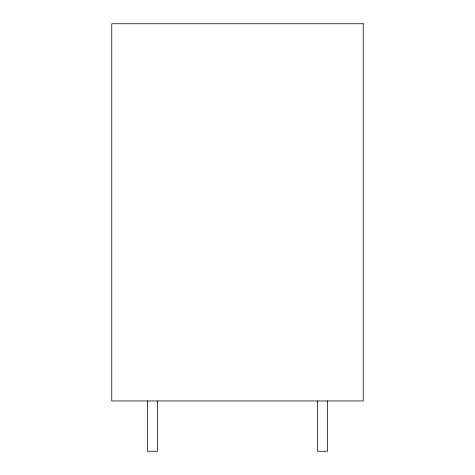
<?xml version="1.0" encoding="UTF-8"?>
<svg xmlns="http://www.w3.org/2000/svg" width="475" height="475" viewBox="0 0 475 475"><rect width="100%" height="100%" fill="white"/><g stroke="black" fill="none" stroke-linecap="round" stroke-linejoin="round"><path stroke-width="0.71" d="M327.608 400.953L327.608 451.25L317.549 451.25L317.549 400.953M157.445 400.953L157.445 451.25L147.393 451.25L147.393 400.953M363.233 23.75L111.768 23.75L111.768 400.953L363.233 400.953L363.233 23.75"/></g></svg>
